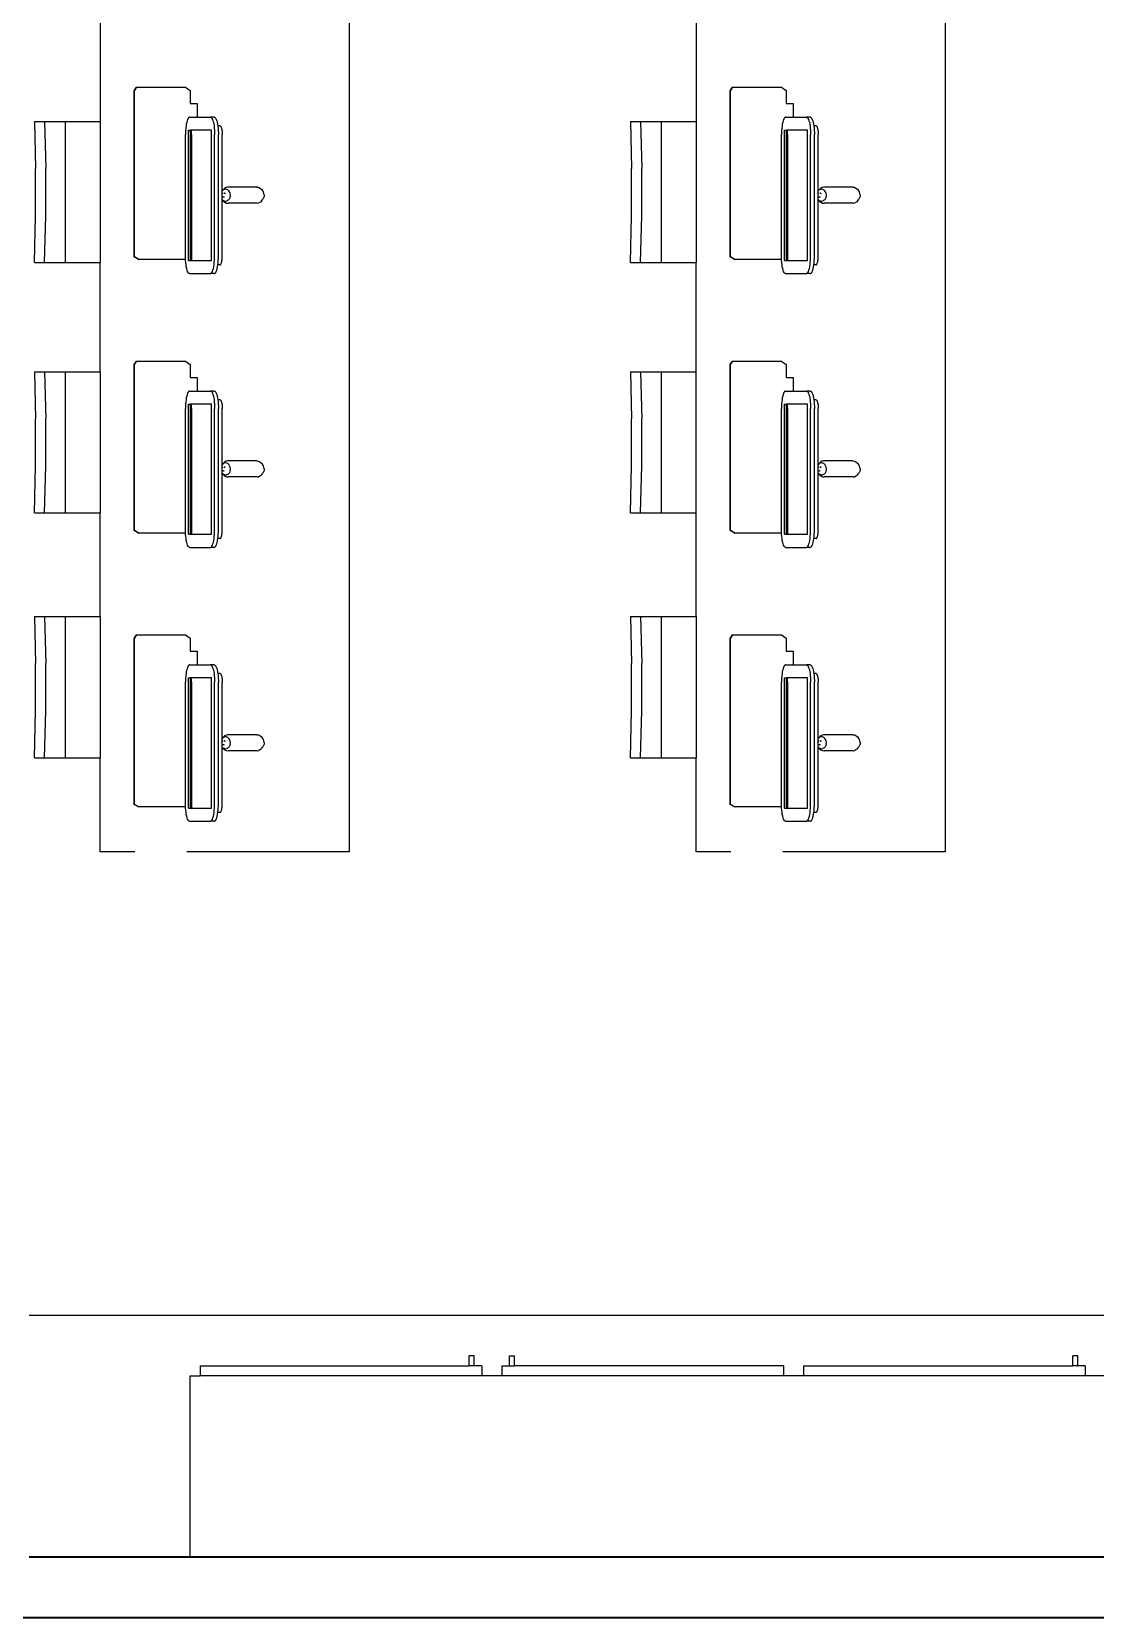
# Model space of a CAD drawing. Header units: inches. Extents: x 1 to 470, y -1 to 318.
# Drawn here: x 99.1 to 204.8, y -0.6 to 157.1 of the extents above; entities that cross this region are included whole.
import ezdxf

# ---------------------------------------------------------------- set-up
doc = ezdxf.new("R2010")
doc.units = ezdxf.units.IN
doc.header["$MEASUREMENT"] = 0
doc.layers.add('wall', color=6, linetype='Continuous', lineweight=35)

# ---------------------------------------------------------------- blocks, each defined once
blk = doc.blocks.new('computer classroom pl')
for p, q in [((212.64, 344.95), (212.64, 496.95)), ((268.12, 496.42), (272.79, 496.3)), ((268.12, 496.42), (268.12, 495.41)), ((268.12, 495.41), (272.79, 495.29)), ((268.12, 495.41), (268.12, 493.32)), ((272.79, 496.3), (277.48, 496.3)), ((272.79, 495.29), (277.48, 495.29)), ((282.15, 496.42), (277.48, 496.3)), ((282.15, 495.41), (277.48, 495.29)), ((282.15, 496.42), (282.15, 495.41)), ((282.15, 495.41), (282.15, 493.32)), ((292.46, 496.42), (297.13, 496.3)), ((292.46, 496.42), (292.46, 495.41)), ((292.46, 495.41), (297.13, 495.29)), ((292.46, 495.41), (292.46, 493.32)), ((297.13, 496.3), (301.82, 496.3)), ((297.13, 495.29), (301.82, 495.29)), ((306.49, 496.42), (301.82, 496.3)), ((306.49, 495.41), (301.82, 495.29)), ((306.49, 496.42), (306.49, 495.41)), ((306.49, 495.41), (306.49, 493.32)), ((317.35, 496.42), (322.01, 496.3)), ((317.35, 496.42), (317.35, 495.41)), ((317.35, 495.41), (322.01, 495.29)), ((317.35, 495.41), (317.35, 493.32)), ((322.01, 496.3), (326.71, 496.3)), ((322.01, 495.29), (326.71, 495.29)), ((331.37, 496.42), (326.71, 496.3)), ((331.37, 495.41), (326.71, 495.29)), ((331.37, 496.42), (331.37, 495.41)), ((331.37, 495.41), (331.37, 493.32)), ((268.12, 493.32), (268.12, 489.88)), ((268.12, 493.32), (282.15, 493.32)), ((282.15, 493.32), (282.15, 489.88)), ((292.46, 493.32), (292.46, 489.88)), ((292.46, 493.32), (306.49, 493.32)), ((306.49, 493.32), (306.49, 489.88)), ((317.35, 493.32), (317.35, 489.88)), ((317.35, 493.32), (331.37, 493.32)), ((331.37, 493.32), (331.37, 489.88)), ((258.75, 486.44), (258.75, 489.88)), ((258.75, 489.88), (268.12, 489.88)), ((282.15, 489.88), (268.12, 489.88)), ((282.15, 489.88), (292.46, 489.88)), ((306.49, 489.88), (292.46, 489.88)), ((306.49, 489.88), (317.35, 489.88)), ((331.37, 489.88), (317.35, 489.88)), ((345.12, 489.88), (331.37, 489.88)), ((263.22, 486.07), (263.48, 486.49)), ((263.22, 486.04), (263.48, 486.46)), ((263.22, 486.07), (263.22, 486.04)), ((263.22, 481.39), (263.22, 486.04)), ((263.48, 486.49), (279.98, 486.49)), ((263.48, 486.49), (263.48, 486.46)), ((263.48, 486.46), (279.98, 486.46)), ((279.98, 486.49), (280.33, 486.26)), ((279.98, 486.46), (280.33, 486.23)), ((280.33, 486.26), (280.33, 486.23)), ((280.33, 486.23), (280.33, 481.39)), ((290.45, 486.07), (290.71, 486.49)), ((290.45, 486.04), (290.71, 486.46)), ((290.45, 486.07), (290.45, 486.04)), ((290.45, 481.39), (290.45, 486.04)), ((290.71, 486.49), (307.21, 486.49)), ((290.71, 486.49), (290.71, 486.46)), ((290.71, 486.46), (307.21, 486.46)), ((307.21, 486.49), (307.55, 486.26)), ((307.21, 486.46), (307.55, 486.23)), ((307.55, 486.26), (307.55, 486.23)), ((307.55, 486.23), (307.55, 481.39)), ((317.67, 486.07), (317.93, 486.49)), ((317.67, 486.04), (317.93, 486.46)), ((317.67, 486.07), (317.67, 486.04)), ((317.67, 481.39), (317.67, 486.04)), ((317.93, 486.49), (334.43, 486.49)), ((317.93, 486.49), (317.93, 486.46)), ((317.93, 486.46), (334.43, 486.46)), ((334.43, 486.49), (334.78, 486.26)), ((334.43, 486.46), (334.78, 486.23)), ((334.78, 486.26), (334.78, 486.23)), ((334.78, 486.23), (334.78, 481.39)), ((188.64, 480.95), (206.64, 480.95)), ((206.64, 480.95), (206.64, 479.95)), ((258.75, 465.13), (258.75, 481.28)), ((261.81, 481.03), (261.85, 481.09)), ((261.81, 480.99), (261.81, 481.03)), ((261.81, 480.99), (261.81, 478.92)), ((261.85, 481.09), (261.92, 481.14)), ((261.92, 481.14), (262.02, 481.19)), ((262.02, 481.19), (262.15, 481.24)), ((262.15, 481.24), (262.3, 481.28)), ((262.3, 481.28), (262.48, 481.32)), ((262.48, 481.32), (262.67, 481.35)), ((262.67, 481.35), (262.89, 481.37)), ((262.89, 481.37), (263.11, 481.39)), ((263.1, 481.09), (276.05, 481.09)), ((263.1, 481.09), (263.1, 480.9)), ((263.1, 480.9), (276.05, 480.9)), ((263.1, 480.9), (263.1, 480.79)), ((263.11, 481.39), (263.22, 481.39)), ((263.22, 481.39), (263.34, 481.4)), ((263.34, 481.4), (263.52, 481.4)), ((263.52, 481.4), (275.63, 481.4)), ((275.81, 481.4), (275.63, 481.4)), ((276.04, 481.39), (275.81, 481.4)), ((276.27, 481.37), (276.04, 481.39)), ((276.05, 481.09), (276.05, 480.9)), ((276.05, 480.79), (276.05, 480.9)), ((276.48, 481.35), (276.27, 481.37)), ((276.67, 481.32), (276.48, 481.35)), ((276.85, 481.28), (276.67, 481.32)), ((277, 481.24), (276.85, 481.28)), ((277.13, 481.19), (277, 481.24)), ((277.23, 481.14), (277.13, 481.19)), ((277.3, 481.09), (277.23, 481.14)), ((277.34, 481.03), (277.3, 481.09)), ((277.34, 480.99), (277.34, 481.03)), ((277.34, 480.99), (277.34, 480.25)), ((280, 480.95), (278.7, 480.95)), ((278.7, 480.95), (278.7, 480.25)), ((280.33, 481.39), (280, 480.95)), ((289.03, 480.99), (289.04, 481.03)), ((289.03, 480.99), (289.03, 478.92)), ((289.04, 481.03), (289.07, 481.09)), ((289.07, 481.09), (289.14, 481.14)), ((289.14, 481.14), (289.24, 481.19)), ((289.24, 481.19), (289.37, 481.24)), ((289.37, 481.24), (289.53, 481.28)), ((289.53, 481.28), (289.7, 481.32)), ((289.7, 481.32), (289.9, 481.35)), ((289.9, 481.35), (290.11, 481.37)), ((290.11, 481.37), (290.33, 481.39)), ((290.33, 481.39), (290.45, 481.39)), ((290.33, 481.09), (303.27, 481.09)), ((290.33, 481.09), (290.33, 480.9)), ((290.33, 480.9), (303.27, 480.9)), ((290.33, 480.9), (290.33, 480.79)), ((290.45, 481.39), (290.57, 481.4)), ((290.57, 481.4), (290.75, 481.4)), ((290.75, 481.4), (302.85, 481.4)), ((303.04, 481.4), (302.85, 481.4)), ((303.27, 481.39), (303.04, 481.4)), ((303.49, 481.37), (303.27, 481.39)), ((303.27, 481.09), (303.27, 480.9)), ((303.27, 480.79), (303.27, 480.9)), ((303.7, 481.35), (303.49, 481.37)), ((303.9, 481.32), (303.7, 481.35)), ((304.08, 481.28), (303.9, 481.32)), ((304.23, 481.24), (304.08, 481.28)), ((304.36, 481.19), (304.23, 481.24)), ((304.46, 481.14), (304.36, 481.19)), ((304.53, 481.09), (304.46, 481.14)), ((304.56, 481.03), (304.53, 481.09)), ((304.57, 480.99), (304.56, 481.03)), ((304.57, 480.99), (304.57, 480.25)), ((307.22, 480.95), (305.92, 480.95)), ((305.92, 480.95), (305.92, 480.25)), ((307.55, 481.39), (307.22, 480.95)), ((316.26, 481.03), (316.3, 481.09)), ((316.26, 480.99), (316.26, 481.03)), ((316.26, 480.99), (316.26, 478.92)), ((316.3, 481.09), (316.37, 481.14)), ((316.37, 481.14), (316.47, 481.19)), ((316.47, 481.19), (316.6, 481.24)), ((316.6, 481.24), (316.75, 481.28)), ((316.75, 481.28), (316.93, 481.32)), ((316.93, 481.32), (317.12, 481.35)), ((317.12, 481.35), (317.34, 481.37)), ((317.34, 481.37), (317.56, 481.39)), ((317.55, 481.09), (330.5, 481.09)), ((317.55, 481.09), (317.55, 480.9)), ((317.55, 480.9), (330.5, 480.9)), ((317.55, 480.9), (317.55, 480.79)), ((317.56, 481.39), (317.67, 481.39)), ((317.67, 481.39), (317.79, 481.4)), ((317.79, 481.4), (317.97, 481.4)), ((317.97, 481.4), (330.08, 481.4)), ((330.26, 481.4), (330.08, 481.4)), ((330.49, 481.39), (330.26, 481.4)), ((330.72, 481.37), (330.49, 481.39)), ((330.5, 481.09), (330.5, 480.9)), ((330.5, 480.79), (330.5, 480.9)), ((330.93, 481.35), (330.72, 481.37)), ((331.12, 481.32), (330.93, 481.35)), ((331.3, 481.28), (331.12, 481.32)), ((331.45, 481.24), (331.3, 481.28)), ((331.58, 481.19), (331.45, 481.24)), ((331.68, 481.14), (331.58, 481.19)), ((331.75, 481.09), (331.68, 481.14)), ((331.79, 481.03), (331.75, 481.09)), ((331.79, 480.99), (331.79, 481.03)), ((331.79, 480.99), (331.79, 480.25)), ((334.45, 480.95), (333.15, 480.95)), ((333.15, 480.95), (333.15, 480.25)), ((334.78, 481.39), (334.45, 480.95)), ((207.64, 479.95), (206.64, 479.95)), ((206.64, 451.95), (206.64, 479.95)), ((207.64, 479.95), (207.64, 453.2)), ((263.2, 480.8), (263.1, 480.79)), ((263.1, 480.79), (263.1, 478.82)), ((263.31, 480.81), (263.2, 480.8)), ((263.42, 480.81), (263.31, 480.81)), ((263.53, 480.81), (263.42, 480.81)), ((275.62, 480.81), (263.53, 480.81)), ((275.62, 480.81), (275.73, 480.81)), ((275.73, 480.81), (275.84, 480.81)), ((275.84, 480.81), (275.95, 480.8)), ((275.95, 480.8), (276.05, 480.79)), ((276.05, 478.82), (276.05, 480.79)), ((278.7, 480.25), (277.34, 480.25)), ((277.34, 480.25), (277.34, 478.92)), ((290.42, 480.8), (290.33, 480.79)), ((290.33, 480.79), (290.33, 478.82)), ((290.53, 480.81), (290.42, 480.8)), ((290.64, 480.81), (290.53, 480.81)), ((290.76, 480.81), (290.64, 480.81)), ((302.84, 480.81), (290.76, 480.81)), ((302.84, 480.81), (302.96, 480.81)), ((302.96, 480.81), (303.07, 480.81)), ((303.07, 480.81), (303.18, 480.8)), ((303.18, 480.8), (303.27, 480.79)), ((303.27, 478.82), (303.27, 480.79)), ((305.92, 480.25), (304.57, 480.25)), ((304.57, 480.25), (304.57, 478.92)), ((317.65, 480.8), (317.55, 480.79)), ((317.55, 480.79), (317.55, 478.82)), ((317.76, 480.81), (317.65, 480.8)), ((317.87, 480.81), (317.76, 480.81)), ((317.98, 480.81), (317.87, 480.81)), ((330.07, 480.81), (317.98, 480.81)), ((330.07, 480.81), (330.18, 480.81)), ((330.18, 480.81), (330.29, 480.81)), ((330.29, 480.81), (330.4, 480.8)), ((330.4, 480.8), (330.5, 480.79)), ((330.5, 478.82), (330.5, 480.79)), ((333.15, 480.25), (331.79, 480.25)), ((331.79, 480.25), (331.79, 478.92)), ((261.81, 478.92), (261.81, 478.88)), ((261.81, 478.54), (261.81, 478.92)), ((261.81, 478.88), (261.85, 478.82)), ((261.81, 478.54), (261.81, 478.5)), ((261.81, 478.5), (261.85, 478.44)), ((261.85, 478.82), (261.92, 478.77)), ((261.85, 478.44), (261.92, 478.39)), ((261.92, 478.77), (262.02, 478.72)), ((261.92, 478.39), (262.02, 478.34)), ((262.02, 478.72), (262.15, 478.67)), ((262.02, 478.34), (262.15, 478.29)), ((262.15, 478.67), (262.3, 478.63)), ((262.15, 478.29), (262.3, 478.25)), ((262.3, 478.63), (262.48, 478.59)), ((262.3, 478.25), (262.48, 478.21)), ((262.48, 478.59), (262.67, 478.56)), ((262.48, 478.21), (262.67, 478.18)), ((262.67, 478.56), (262.89, 478.54)), ((262.67, 478.18), (262.89, 478.16)), ((262.67, 477.97), (262.67, 478.18)), ((262.67, 478.18), (262.67, 478.18)), ((262.67, 477.97), (262.67, 477.94)), ((262.67, 477.94), (262.69, 477.91)), ((262.69, 477.91), (262.73, 477.89)), ((262.73, 477.89), (262.77, 477.86)), ((262.77, 477.86), (262.84, 477.84)), ((262.84, 477.84), (262.91, 477.82)), ((262.89, 478.54), (263.11, 478.52)), ((262.89, 478.16), (263.11, 478.14)), ((262.91, 477.82), (263, 477.8)), ((263, 477.8), (263.09, 477.79)), ((263.09, 477.79), (263.2, 477.77)), ((263.1, 478.82), (276.05, 478.82)), ((263.11, 478.52), (263.34, 478.51)), ((263.11, 478.14), (263.34, 478.13)), ((263.2, 477.77), (263.31, 477.77)), ((263.31, 477.77), (263.42, 477.76)), ((263.34, 478.51), (263.52, 478.51)), ((263.34, 478.13), (263.52, 478.13)), ((263.42, 477.76), (263.53, 477.76)), ((263.52, 478.51), (275.63, 478.51)), ((263.52, 478.13), (275.63, 478.13)), ((263.53, 477.76), (266.54, 477.76)), ((266.54, 477.76), (269.18, 477.76)), ((269.01, 477.61), (269.16, 477.75)), ((269.07, 477.64), (269.16, 477.75)), ((269.18, 477.76), (269.16, 477.75)), ((269.18, 477.76), (269.4, 477.76)), ((269.4, 477.67), (269.4, 477.76)), ((269.4, 477.76), (269.8, 477.76)), ((269.8, 477.76), (269.8, 477.64)), ((269.8, 477.76), (270.02, 477.76)), ((270.11, 477.68), (270.02, 477.76)), ((270.02, 477.76), (270.14, 477.65)), ((270.02, 477.76), (272.71, 477.76)), ((272.71, 477.76), (275.62, 477.76)), ((275.73, 477.76), (275.62, 477.76)), ((275.81, 478.51), (275.63, 478.51)), ((275.81, 478.13), (275.63, 478.13)), ((275.84, 477.77), (275.73, 477.76)), ((276.04, 478.52), (275.81, 478.51)), ((276.04, 478.14), (275.81, 478.13)), ((275.95, 477.77), (275.84, 477.77)), ((276.06, 477.79), (275.95, 477.77)), ((276.27, 478.54), (276.04, 478.52)), ((276.27, 478.16), (276.04, 478.14)), ((276.15, 477.8), (276.06, 477.79)), ((276.24, 477.82), (276.15, 477.8)), ((276.31, 477.84), (276.24, 477.82)), ((276.48, 478.56), (276.27, 478.54)), ((276.48, 478.18), (276.27, 478.16)), ((276.38, 477.86), (276.31, 477.84)), ((276.42, 477.89), (276.38, 477.86)), ((276.46, 477.91), (276.42, 477.89)), ((276.48, 477.94), (276.46, 477.91)), ((276.67, 478.59), (276.48, 478.56)), ((276.67, 478.21), (276.48, 478.18)), ((276.48, 477.97), (276.48, 478.18)), ((276.48, 478.18), (276.48, 478.18)), ((276.48, 477.97), (276.48, 477.94)), ((276.85, 478.63), (276.67, 478.59)), ((276.85, 478.25), (276.67, 478.21)), ((277, 478.67), (276.85, 478.63)), ((277, 478.29), (276.85, 478.25)), ((277.13, 478.72), (277, 478.67)), ((277.13, 478.34), (277, 478.29)), ((277.23, 478.77), (277.13, 478.72)), ((277.23, 478.39), (277.13, 478.34)), ((277.3, 478.82), (277.23, 478.77)), ((277.3, 478.44), (277.23, 478.39)), ((277.34, 478.88), (277.3, 478.82)), ((277.34, 478.5), (277.3, 478.44)), ((277.34, 478.54), (277.34, 478.92)), ((277.34, 478.92), (277.34, 478.88)), ((277.34, 478.54), (277.34, 478.5)), ((289.03, 478.92), (289.04, 478.88)), ((289.03, 478.54), (289.03, 478.92)), ((289.03, 478.54), (289.04, 478.5)), ((289.04, 478.88), (289.07, 478.82)), ((289.04, 478.5), (289.07, 478.44)), ((289.07, 478.82), (289.14, 478.77)), ((289.07, 478.44), (289.14, 478.39)), ((289.14, 478.77), (289.24, 478.72)), ((289.14, 478.39), (289.24, 478.34)), ((289.24, 478.72), (289.37, 478.67)), ((289.24, 478.34), (289.37, 478.29)), ((289.37, 478.67), (289.53, 478.63)), ((289.37, 478.29), (289.53, 478.25)), ((289.53, 478.63), (289.7, 478.59)), ((289.53, 478.25), (289.7, 478.21)), ((289.7, 478.59), (289.9, 478.56)), ((289.7, 478.21), (289.9, 478.18)), ((289.9, 478.56), (290.11, 478.54)), ((289.9, 478.18), (290.11, 478.16)), ((289.9, 477.97), (289.9, 478.18)), ((289.9, 478.18), (289.9, 478.18)), ((289.9, 477.97), (289.9, 477.94)), ((289.9, 477.94), (289.92, 477.91)), ((289.92, 477.91), (289.95, 477.89)), ((289.95, 477.89), (290, 477.86)), ((290, 477.86), (290.06, 477.84)), ((290.06, 477.84), (290.14, 477.82)), ((290.11, 478.54), (290.33, 478.52)), ((290.11, 478.16), (290.33, 478.14)), ((290.14, 477.82), (290.22, 477.8)), ((290.22, 477.8), (290.32, 477.79)), ((290.32, 477.79), (290.42, 477.77)), ((290.33, 478.82), (303.27, 478.82)), ((290.33, 478.52), (290.57, 478.51)), ((290.33, 478.14), (290.57, 478.13)), ((290.42, 477.77), (290.53, 477.77)), ((290.53, 477.77), (290.64, 477.76)), ((290.57, 478.51), (290.75, 478.51)), ((290.57, 478.13), (290.75, 478.13)), ((290.64, 477.76), (290.76, 477.76)), ((290.75, 478.51), (302.85, 478.51)), ((290.75, 478.13), (302.85, 478.13)), ((290.76, 477.76), (293.76, 477.76)), ((293.76, 477.76), (296.41, 477.76)), ((296.24, 477.61), (296.39, 477.75)), ((296.3, 477.64), (296.39, 477.75)), ((296.41, 477.76), (296.39, 477.75)), ((296.41, 477.76), (296.63, 477.76)), ((296.63, 477.67), (296.63, 477.76)), ((296.63, 477.76), (297.02, 477.76)), ((297.02, 477.76), (297.02, 477.64)), ((297.02, 477.76), (297.24, 477.76)), ((297.33, 477.68), (297.24, 477.76)), ((297.24, 477.76), (297.37, 477.65)), ((297.24, 477.76), (299.93, 477.76)), ((299.93, 477.76), (302.84, 477.76)), ((302.96, 477.76), (302.84, 477.76)), ((303.04, 478.51), (302.85, 478.51)), ((303.04, 478.13), (302.85, 478.13)), ((303.07, 477.77), (302.96, 477.76)), ((303.27, 478.52), (303.04, 478.51)), ((303.27, 478.14), (303.04, 478.13)), ((303.18, 477.77), (303.07, 477.77)), ((303.28, 477.79), (303.18, 477.77)), ((303.49, 478.54), (303.27, 478.52)), ((303.49, 478.16), (303.27, 478.14)), ((303.38, 477.8), (303.28, 477.79)), ((303.46, 477.82), (303.38, 477.8)), ((303.54, 477.84), (303.46, 477.82)), ((303.7, 478.56), (303.49, 478.54)), ((303.7, 478.18), (303.49, 478.16)), ((303.6, 477.86), (303.54, 477.84)), ((303.65, 477.89), (303.6, 477.86)), ((303.68, 477.91), (303.65, 477.89)), ((303.7, 477.94), (303.68, 477.91)), ((303.9, 478.59), (303.7, 478.56)), ((303.9, 478.21), (303.7, 478.18)), ((303.7, 477.97), (303.7, 478.18)), ((303.7, 478.18), (303.7, 478.18)), ((303.7, 477.97), (303.7, 477.94)), ((304.08, 478.63), (303.9, 478.59)), ((304.08, 478.25), (303.9, 478.21)), ((304.23, 478.67), (304.08, 478.63)), ((304.23, 478.29), (304.08, 478.25)), ((304.36, 478.72), (304.23, 478.67)), ((304.36, 478.34), (304.23, 478.29)), ((304.46, 478.77), (304.36, 478.72)), ((304.46, 478.39), (304.36, 478.34)), ((304.53, 478.82), (304.46, 478.77)), ((304.53, 478.44), (304.46, 478.39)), ((304.56, 478.88), (304.53, 478.82)), ((304.56, 478.5), (304.53, 478.44)), ((304.57, 478.92), (304.56, 478.88)), ((304.57, 478.54), (304.56, 478.5)), ((304.57, 478.54), (304.57, 478.92)), ((316.26, 478.92), (316.26, 478.88)), ((316.26, 478.54), (316.26, 478.92)), ((316.26, 478.88), (316.3, 478.82)), ((316.26, 478.54), (316.26, 478.5)), ((316.26, 478.5), (316.3, 478.44)), ((316.3, 478.82), (316.37, 478.77)), ((316.3, 478.44), (316.37, 478.39)), ((316.37, 478.77), (316.47, 478.72)), ((316.37, 478.39), (316.47, 478.34)), ((316.47, 478.72), (316.6, 478.67)), ((316.47, 478.34), (316.6, 478.29)), ((316.6, 478.67), (316.75, 478.63)), ((316.6, 478.29), (316.75, 478.25)), ((316.75, 478.63), (316.93, 478.59)), ((316.75, 478.25), (316.93, 478.21)), ((316.93, 478.59), (317.12, 478.56)), ((316.93, 478.21), (317.12, 478.18)), ((317.12, 478.56), (317.34, 478.54)), ((317.12, 478.18), (317.34, 478.16)), ((317.12, 477.97), (317.12, 478.18)), ((317.12, 478.18), (317.12, 478.18)), ((317.12, 477.97), (317.12, 477.94)), ((317.12, 477.94), (317.14, 477.91)), ((317.14, 477.91), (317.18, 477.89)), ((317.18, 477.89), (317.22, 477.86)), ((317.22, 477.86), (317.29, 477.84)), ((317.29, 477.84), (317.36, 477.82)), ((317.34, 478.54), (317.56, 478.52)), ((317.34, 478.16), (317.56, 478.14)), ((317.36, 477.82), (317.45, 477.8)), ((317.45, 477.8), (317.54, 477.79)), ((317.54, 477.79), (317.65, 477.77)), ((317.55, 478.82), (330.5, 478.82)), ((317.56, 478.52), (317.79, 478.51)), ((317.56, 478.14), (317.79, 478.13)), ((317.65, 477.77), (317.76, 477.77)), ((317.76, 477.77), (317.87, 477.76)), ((317.79, 478.51), (317.97, 478.51)), ((317.79, 478.13), (317.97, 478.13)), ((317.87, 477.76), (317.98, 477.76)), ((317.97, 478.51), (330.08, 478.51)), ((317.97, 478.13), (330.08, 478.13)), ((317.98, 477.76), (320.99, 477.76)), ((320.99, 477.76), (323.63, 477.76)), ((323.46, 477.61), (323.61, 477.75)), ((323.52, 477.64), (323.61, 477.75)), ((323.63, 477.76), (323.61, 477.75)), ((323.63, 477.76), (323.85, 477.76)), ((323.85, 477.67), (323.85, 477.76)), ((323.85, 477.76), (324.25, 477.76)), ((324.25, 477.76), (324.25, 477.64)), ((324.25, 477.76), (324.47, 477.76)), ((324.56, 477.68), (324.47, 477.76)), ((324.47, 477.76), (324.59, 477.65)), ((324.47, 477.76), (330.07, 477.76)), ((330.18, 477.76), (330.07, 477.76)), ((330.26, 478.51), (330.08, 478.51)), ((330.26, 478.13), (330.08, 478.13)), ((330.29, 477.77), (330.18, 477.76)), ((330.49, 478.52), (330.26, 478.51)), ((330.49, 478.14), (330.26, 478.13)), ((330.4, 477.77), (330.29, 477.77)), ((330.51, 477.79), (330.4, 477.77)), ((330.72, 478.54), (330.49, 478.52)), ((330.72, 478.16), (330.49, 478.14)), ((330.6, 477.8), (330.51, 477.79)), ((330.69, 477.82), (330.6, 477.8)), ((330.76, 477.84), (330.69, 477.82)), ((330.93, 478.56), (330.72, 478.54)), ((330.93, 478.18), (330.72, 478.16)), ((330.83, 477.86), (330.76, 477.84)), ((330.87, 477.89), (330.83, 477.86)), ((330.91, 477.91), (330.87, 477.89)), ((330.93, 477.94), (330.91, 477.91)), ((331.12, 478.59), (330.93, 478.56)), ((331.12, 478.21), (330.93, 478.18)), ((330.93, 477.97), (330.93, 478.18)), ((330.93, 478.18), (330.93, 478.18)), ((330.93, 477.97), (330.93, 477.94)), ((331.3, 478.63), (331.12, 478.59)), ((331.3, 478.25), (331.12, 478.21)), ((331.45, 478.67), (331.3, 478.63)), ((331.45, 478.29), (331.3, 478.25)), ((331.58, 478.72), (331.45, 478.67)), ((331.58, 478.34), (331.45, 478.29)), ((331.68, 478.77), (331.58, 478.72)), ((331.68, 478.39), (331.58, 478.34)), ((331.75, 478.82), (331.68, 478.77)), ((331.75, 478.44), (331.68, 478.39)), ((331.79, 478.88), (331.75, 478.82)), ((331.79, 478.5), (331.75, 478.44)), ((331.79, 478.54), (331.79, 478.92)), ((331.79, 478.92), (331.79, 478.88)), ((331.79, 478.54), (331.79, 478.5)), ((268.82, 477.32), (268.8, 477.16)), ((268.8, 474.27), (268.8, 477.16)), ((268.89, 477.48), (268.82, 477.32)), ((269.01, 477.61), (268.89, 477.48)), ((269.02, 477.53), (269, 477.4)), ((269, 477.4), (269.03, 477.28)), ((269.02, 477.53), (269.07, 477.64)), ((269.1, 477.17), (269.03, 477.28)), ((269.2, 477.07), (269.1, 477.17)), ((269.32, 477), (269.2, 477.07)), ((269.47, 476.96), (269.32, 477)), ((269.43, 477.6), (269.41, 477.54)), ((269.43, 477.6), (269.41, 477.58)), ((269.41, 477.58), (269.41, 477.54)), ((269.42, 477.61), (269.43, 477.6)), ((269.47, 476.96), (269.62, 476.94)), ((269.62, 476.94), (269.78, 476.97)), ((269.8, 477.55), (269.77, 477.47)), ((269.77, 477.47), (269.79, 477.51)), ((269.78, 476.97), (269.92, 477.02)), ((269.79, 477.51), (269.8, 477.55)), ((269.92, 477.02), (270.04, 477.1)), ((270.04, 477.1), (270.13, 477.2)), ((270.17, 477.56), (270.11, 477.68)), ((270.13, 477.2), (270.18, 477.32)), ((270.28, 477.52), (270.14, 477.65)), ((270.2, 477.44), (270.17, 477.56)), ((270.18, 477.32), (270.2, 477.44)), ((270.37, 477.37), (270.28, 477.52)), ((270.4, 477.21), (270.37, 477.37)), ((270.4, 474.32), (270.4, 477.21)), ((296.05, 477.32), (296.03, 477.16)), ((296.03, 474.27), (296.03, 477.16)), ((296.12, 477.48), (296.05, 477.32)), ((296.24, 477.61), (296.12, 477.48)), ((296.24, 477.53), (296.23, 477.4)), ((296.23, 477.4), (296.25, 477.28)), ((296.24, 477.53), (296.3, 477.64)), ((296.32, 477.17), (296.25, 477.28)), ((296.42, 477.07), (296.32, 477.17)), ((296.55, 477), (296.42, 477.07)), ((296.69, 476.96), (296.55, 477)), ((296.65, 477.6), (296.63, 477.54)), ((296.64, 477.58), (296.63, 477.54)), ((296.65, 477.6), (296.64, 477.58)), ((296.65, 477.61), (296.65, 477.6)), ((296.69, 476.96), (296.85, 476.94)), ((296.85, 476.94), (297, 476.97)), ((297.02, 477.55), (297, 477.47)), ((297, 477.47), (297.02, 477.51)), ((297, 476.97), (297.15, 477.02)), ((297.02, 477.51), (297.02, 477.55)), ((297.15, 477.02), (297.27, 477.1)), ((297.27, 477.1), (297.36, 477.2)), ((297.4, 477.56), (297.33, 477.68)), ((297.36, 477.2), (297.41, 477.32)), ((297.5, 477.52), (297.37, 477.65)), ((297.42, 477.44), (297.4, 477.56)), ((297.41, 477.32), (297.42, 477.44)), ((297.59, 477.37), (297.5, 477.52)), ((297.63, 477.21), (297.59, 477.37)), ((297.63, 474.32), (297.63, 477.21)), ((323.27, 477.32), (323.25, 477.16)), ((323.25, 474.27), (323.25, 477.16)), ((323.34, 477.48), (323.27, 477.32)), ((323.46, 477.61), (323.34, 477.48)), ((323.47, 477.53), (323.45, 477.4)), ((323.45, 477.4), (323.48, 477.28)), ((323.47, 477.53), (323.52, 477.64)), ((323.55, 477.17), (323.48, 477.28)), ((323.65, 477.07), (323.55, 477.17)), ((323.77, 477), (323.65, 477.07)), ((323.92, 476.96), (323.77, 477)), ((323.88, 477.6), (323.86, 477.54)), ((323.88, 477.6), (323.86, 477.58)), ((323.86, 477.58), (323.86, 477.54)), ((323.87, 477.61), (323.88, 477.6)), ((323.92, 476.96), (324.07, 476.94)), ((324.07, 476.94), (324.23, 476.97)), ((324.25, 477.55), (324.22, 477.47)), ((324.22, 477.47), (324.24, 477.51)), ((324.23, 476.97), (324.37, 477.02)), ((324.24, 477.51), (324.25, 477.55)), ((324.37, 477.02), (324.49, 477.1)), ((324.49, 477.1), (324.58, 477.2)), ((324.62, 477.56), (324.56, 477.68)), ((324.58, 477.2), (324.63, 477.32)), ((324.73, 477.52), (324.59, 477.65)), ((324.65, 477.44), (324.62, 477.56)), ((324.63, 477.32), (324.65, 477.44)), ((324.82, 477.37), (324.73, 477.52)), ((324.85, 477.21), (324.82, 477.37)), ((324.85, 474.32), (324.85, 477.21)), ((268.8, 474.27), (268.84, 474.1)), ((268.92, 473.95), (268.84, 474.1)), ((269.06, 473.82), (268.92, 473.95)), ((269.06, 473.82), (269.2, 473.7)), ((269.32, 473.63), (269.2, 473.7)), ((269.47, 473.59), (269.32, 473.63)), ((269.62, 473.57), (269.47, 473.59)), ((269.62, 473.57), (269.78, 473.6)), ((269.78, 473.6), (269.92, 473.65)), ((269.92, 473.65), (270.04, 473.73)), ((270.19, 473.86), (270.04, 473.73)), ((270.31, 474), (270.19, 473.86)), ((270.38, 474.15), (270.31, 474)), ((270.4, 474.32), (270.38, 474.15)), ((296.03, 474.27), (296.06, 474.1)), ((296.15, 473.95), (296.06, 474.1)), ((296.28, 473.82), (296.15, 473.95)), ((296.28, 473.82), (296.42, 473.7)), ((296.55, 473.63), (296.42, 473.7)), ((296.69, 473.59), (296.55, 473.63)), ((296.85, 473.57), (296.69, 473.59)), ((296.85, 473.57), (297, 473.6)), ((297, 473.6), (297.15, 473.65)), ((297.15, 473.65), (297.27, 473.73)), ((297.41, 473.86), (297.27, 473.73)), ((297.53, 474), (297.41, 473.86)), ((297.61, 474.15), (297.53, 474)), ((297.63, 474.32), (297.61, 474.15)), ((323.25, 474.27), (323.29, 474.1)), ((323.37, 473.95), (323.29, 474.1)), ((323.51, 473.82), (323.37, 473.95)), ((323.51, 473.82), (323.65, 473.7)), ((323.77, 473.63), (323.65, 473.7)), ((323.92, 473.59), (323.77, 473.63)), ((324.07, 473.57), (323.92, 473.59)), ((324.07, 473.57), (324.23, 473.6)), ((324.23, 473.6), (324.37, 473.65)), ((324.37, 473.65), (324.49, 473.73)), ((324.64, 473.86), (324.49, 473.73)), ((324.76, 474), (324.64, 473.86)), ((324.83, 474.15), (324.76, 474)), ((324.85, 474.32), (324.83, 474.15)), ((420.03, 465.13), (258.75, 465.13)), ((207.64, 452.7), (207.64, 453.2)), ((207.64, 453.2), (208.64, 453.2)), ((207.64, 452.7), (208.64, 452.7)), ((207.64, 451.95), (207.64, 452.7)), ((208.64, 452.7), (208.64, 453.2)), ((207.64, 451.95), (206.64, 451.95)), ((206.64, 449.95), (206.64, 451.95)), ((207.64, 449.95), (206.64, 449.95)), ((206.64, 421.95), (206.64, 449.95)), ((207.64, 449.95), (207.64, 449.2)), ((207.64, 449.2), (207.64, 448.7)), ((207.64, 449.2), (208.64, 449.2)), ((207.64, 448.7), (208.64, 448.7)), ((207.64, 421.95), (207.64, 448.7)), ((208.64, 449.2), (208.64, 448.7)), ((268.12, 437.17), (272.79, 437.05)), ((268.12, 437.17), (268.12, 436.16)), ((272.79, 437.05), (277.48, 437.05)), ((282.15, 437.17), (277.48, 437.05)), ((282.15, 437.17), (282.15, 436.16)), ((292.46, 437.17), (297.13, 437.05)), ((292.46, 437.17), (292.46, 436.16)), ((297.13, 437.05), (301.82, 437.05)), ((306.49, 437.17), (301.82, 437.05)), ((306.49, 437.17), (306.49, 436.16)), ((317.35, 437.17), (322.01, 437.05)), ((317.35, 437.17), (317.35, 436.16)), ((322.01, 437.05), (326.71, 437.05)), ((331.37, 437.17), (326.71, 437.05)), ((331.37, 437.17), (331.37, 436.16)), ((268.12, 436.16), (272.79, 436.04)), ((268.12, 436.16), (268.12, 434.07)), ((272.79, 436.04), (277.48, 436.04)), ((282.15, 436.16), (277.48, 436.04)), ((282.15, 436.16), (282.15, 434.07)), ((292.46, 436.16), (297.13, 436.04)), ((292.46, 436.16), (292.46, 434.07)), ((297.13, 436.04), (301.82, 436.04)), ((306.49, 436.16), (301.82, 436.04)), ((306.49, 436.16), (306.49, 434.07)), ((317.35, 436.16), (322.01, 436.04)), ((317.35, 436.16), (317.35, 434.07)), ((322.01, 436.04), (326.71, 436.04)), ((331.37, 436.16), (326.71, 436.04)), ((331.37, 436.16), (331.37, 434.07)), ((268.12, 434.07), (268.12, 430.63)), ((268.12, 434.07), (282.15, 434.07)), ((282.15, 434.07), (282.15, 430.63)), ((292.46, 434.07), (292.46, 430.63)), ((292.46, 434.07), (306.49, 434.07)), ((306.49, 434.07), (306.49, 430.63)), ((317.35, 434.07), (317.35, 430.63)), ((317.35, 434.07), (331.37, 434.07)), ((331.37, 434.07), (331.37, 430.63)), ((258.75, 427.19), (258.75, 430.63)), ((258.75, 430.63), (268.12, 430.63)), ((282.15, 430.63), (268.12, 430.63)), ((282.15, 430.63), (292.46, 430.63)), ((292.46, 430.63), (306.49, 430.63)), ((306.49, 430.63), (317.35, 430.63)), ((331.37, 430.63), (317.35, 430.63)), ((345.12, 430.63), (331.37, 430.63)), ((263.22, 426.82), (263.48, 427.24)), ((263.22, 426.79), (263.48, 427.21)), ((263.22, 426.82), (263.22, 426.79)), ((263.22, 422.14), (263.22, 426.79)), ((263.48, 427.24), (279.98, 427.24)), ((263.48, 427.24), (263.48, 427.21)), ((263.48, 427.21), (279.98, 427.21)), ((279.98, 427.24), (280.33, 427.01)), ((279.98, 427.21), (280.33, 426.98)), ((280.33, 427.01), (280.33, 426.98)), ((280.33, 426.98), (280.33, 422.14)), ((290.45, 426.82), (290.71, 427.24)), ((290.45, 426.79), (290.71, 427.21)), ((290.45, 426.82), (290.45, 426.79)), ((290.45, 422.14), (290.45, 426.79)), ((290.71, 427.24), (307.21, 427.24)), ((290.71, 427.24), (290.71, 427.21)), ((290.71, 427.21), (307.21, 427.21)), ((307.21, 427.24), (307.55, 427.01)), ((307.21, 427.21), (307.55, 426.98)), ((307.55, 427.01), (307.55, 426.98)), ((307.55, 426.98), (307.55, 422.14)), ((317.67, 426.82), (317.93, 427.24)), ((317.67, 426.79), (317.93, 427.21)), ((317.67, 426.82), (317.67, 426.79)), ((317.67, 422.14), (317.67, 426.79)), ((317.93, 427.24), (334.43, 427.24)), ((317.93, 427.24), (317.93, 427.21)), ((317.93, 427.21), (334.43, 427.21)), ((334.43, 427.24), (334.78, 427.01)), ((334.43, 427.21), (334.78, 426.98)), ((334.78, 427.01), (334.78, 426.98)), ((334.78, 426.98), (334.78, 422.14)), ((207.64, 421.95), (206.64, 421.95)), ((206.64, 419.95), (206.64, 421.95)), ((258.75, 405.88), (258.75, 422.03)), ((261.81, 421.78), (261.85, 421.84)), ((261.81, 421.74), (261.81, 421.78)), ((261.81, 421.74), (261.81, 419.67)), ((261.85, 421.84), (261.92, 421.89)), ((261.92, 421.89), (262.02, 421.94)), ((262.02, 421.94), (262.15, 421.99)), ((262.15, 421.99), (262.3, 422.03)), ((262.3, 422.03), (262.48, 422.07)), ((262.48, 422.07), (262.67, 422.1)), ((262.67, 422.1), (262.89, 422.12)), ((262.89, 422.12), (263.11, 422.14)), ((263.1, 421.84), (276.05, 421.84)), ((263.1, 421.84), (263.1, 421.65)), ((263.1, 421.65), (276.05, 421.65)), ((263.1, 421.65), (263.1, 421.54)), ((263.2, 421.55), (263.1, 421.54)), ((263.1, 421.54), (263.1, 419.57)), ((263.11, 422.14), (263.22, 422.14)), ((263.31, 421.56), (263.2, 421.55)), ((263.22, 422.14), (263.34, 422.15)), ((263.42, 421.56), (263.31, 421.56)), ((263.34, 422.15), (263.52, 422.15)), ((263.53, 421.56), (263.42, 421.56)), ((263.52, 422.15), (275.63, 422.15)), ((275.62, 421.56), (263.53, 421.56)), ((275.62, 421.56), (275.73, 421.56)), ((275.81, 422.15), (275.63, 422.15)), ((275.73, 421.56), (275.84, 421.56)), ((276.04, 422.14), (275.81, 422.15)), ((275.84, 421.56), (275.95, 421.55)), ((275.95, 421.55), (276.05, 421.54)), ((276.27, 422.12), (276.04, 422.14)), ((276.05, 421.84), (276.05, 421.65)), ((276.05, 421.54), (276.05, 421.65)), ((276.05, 419.57), (276.05, 421.54)), ((276.48, 422.1), (276.27, 422.12)), ((276.67, 422.07), (276.48, 422.1)), ((276.85, 422.03), (276.67, 422.07)), ((277, 421.99), (276.85, 422.03)), ((277.13, 421.94), (277, 421.99)), ((277.23, 421.89), (277.13, 421.94)), ((277.3, 421.84), (277.23, 421.89)), ((277.34, 421.78), (277.3, 421.84)), ((277.34, 421.74), (277.34, 421.78)), ((277.34, 421.74), (277.34, 421)), ((278.7, 421), (277.34, 421)), ((277.34, 421), (277.34, 419.67)), ((280, 421.7), (278.7, 421.7)), ((278.7, 421.7), (278.7, 421)), ((280.33, 422.14), (280, 421.7)), ((289.03, 421.74), (289.04, 421.78)), ((289.03, 421.74), (289.03, 419.67)), ((289.04, 421.78), (289.07, 421.84)), ((289.07, 421.84), (289.14, 421.89)), ((289.14, 421.89), (289.24, 421.94)), ((289.24, 421.94), (289.37, 421.99)), ((289.37, 421.99), (289.53, 422.03)), ((289.53, 422.03), (289.7, 422.07)), ((289.7, 422.07), (289.9, 422.1)), ((289.9, 422.1), (290.11, 422.12)), ((290.11, 422.12), (290.33, 422.14)), ((290.33, 422.14), (290.45, 422.14)), ((290.33, 421.84), (303.27, 421.84)), ((290.33, 421.84), (290.33, 421.65)), ((290.33, 421.65), (303.27, 421.65)), ((290.33, 421.65), (290.33, 421.54)), ((290.42, 421.55), (290.33, 421.54)), ((290.33, 421.54), (290.33, 419.57)), ((290.53, 421.56), (290.42, 421.55)), ((290.45, 422.14), (290.57, 422.15)), ((290.64, 421.56), (290.53, 421.56)), ((290.57, 422.15), (290.75, 422.15)), ((290.76, 421.56), (290.64, 421.56)), ((290.75, 422.15), (302.85, 422.15)), ((302.84, 421.56), (290.76, 421.56)), ((302.84, 421.56), (302.96, 421.56)), ((303.04, 422.15), (302.85, 422.15)), ((302.96, 421.56), (303.07, 421.56)), ((303.27, 422.14), (303.04, 422.15)), ((303.07, 421.56), (303.18, 421.55)), ((303.18, 421.55), (303.27, 421.54)), ((303.49, 422.12), (303.27, 422.14)), ((303.27, 421.84), (303.27, 421.65)), ((303.27, 421.54), (303.27, 421.65)), ((303.27, 419.57), (303.27, 421.54)), ((303.7, 422.1), (303.49, 422.12)), ((303.9, 422.07), (303.7, 422.1)), ((304.08, 422.03), (303.9, 422.07)), ((304.23, 421.99), (304.08, 422.03)), ((304.36, 421.94), (304.23, 421.99)), ((304.46, 421.89), (304.36, 421.94)), ((304.53, 421.84), (304.46, 421.89)), ((304.56, 421.78), (304.53, 421.84)), ((304.57, 421.74), (304.56, 421.78)), ((304.57, 421.74), (304.57, 421)), ((305.92, 421), (304.57, 421)), ((304.57, 421), (304.57, 419.67)), ((307.22, 421.7), (305.92, 421.7)), ((305.92, 421.7), (305.92, 421)), ((307.55, 422.14), (307.22, 421.7)), ((316.26, 421.78), (316.3, 421.84)), ((316.26, 421.74), (316.26, 421.78)), ((316.26, 421.74), (316.26, 419.67)), ((316.3, 421.84), (316.37, 421.89)), ((316.37, 421.89), (316.47, 421.94)), ((316.47, 421.94), (316.6, 421.99)), ((316.6, 421.99), (316.75, 422.03)), ((316.75, 422.03), (316.93, 422.07)), ((316.93, 422.07), (317.12, 422.1)), ((317.12, 422.1), (317.34, 422.12)), ((317.34, 422.12), (317.56, 422.14)), ((317.55, 421.84), (330.5, 421.84)), ((317.55, 421.84), (317.55, 421.65)), ((317.55, 421.65), (330.5, 421.65)), ((317.55, 421.65), (317.55, 421.54)), ((317.65, 421.55), (317.55, 421.54)), ((317.55, 421.54), (317.55, 419.57)), ((317.56, 422.14), (317.67, 422.14)), ((317.76, 421.56), (317.65, 421.55)), ((317.67, 422.14), (317.79, 422.15)), ((317.87, 421.56), (317.76, 421.56)), ((317.79, 422.15), (317.97, 422.15)), ((317.98, 421.56), (317.87, 421.56)), ((317.97, 422.15), (330.08, 422.15)), ((330.07, 421.56), (317.98, 421.56)), ((330.07, 421.56), (330.18, 421.56)), ((330.26, 422.15), (330.08, 422.15)), ((330.18, 421.56), (330.29, 421.56)), ((330.49, 422.14), (330.26, 422.15)), ((330.29, 421.56), (330.4, 421.55)), ((330.4, 421.55), (330.5, 421.54)), ((330.72, 422.12), (330.49, 422.14)), ((330.5, 421.84), (330.5, 421.65)), ((330.5, 421.54), (330.5, 421.65)), ((330.5, 419.57), (330.5, 421.54)), ((330.93, 422.1), (330.72, 422.12)), ((331.12, 422.07), (330.93, 422.1)), ((331.3, 422.03), (331.12, 422.07)), ((331.45, 421.99), (331.3, 422.03)), ((331.58, 421.94), (331.45, 421.99)), ((331.68, 421.89), (331.58, 421.94)), ((331.75, 421.84), (331.68, 421.89)), ((331.79, 421.78), (331.75, 421.84)), ((331.79, 421.74), (331.79, 421.78)), ((331.79, 421.74), (331.79, 421)), ((333.15, 421), (331.79, 421)), ((331.79, 421), (331.79, 419.67)), ((334.45, 421.7), (333.15, 421.7)), ((333.15, 421.7), (333.15, 421)), ((334.78, 422.14), (334.45, 421.7)), ((207.64, 419.95), (206.64, 419.95)), ((206.64, 391.95), (206.64, 419.95)), ((207.64, 419.95), (207.64, 393.2)), ((261.81, 419.67), (261.81, 419.63)), ((261.81, 419.29), (261.81, 419.67)), ((261.81, 419.63), (261.85, 419.57)), ((261.85, 419.57), (261.92, 419.52)), ((261.92, 419.52), (262.02, 419.47)), ((262.02, 419.47), (262.15, 419.42)), ((262.15, 419.42), (262.3, 419.38)), ((262.3, 419.38), (262.48, 419.34)), ((263.1, 419.57), (276.05, 419.57)), ((276.85, 419.38), (276.67, 419.34)), ((277, 419.42), (276.85, 419.38)), ((277.13, 419.47), (277, 419.42)), ((277.23, 419.52), (277.13, 419.47)), ((277.3, 419.57), (277.23, 419.52)), ((277.34, 419.63), (277.3, 419.57)), ((277.34, 419.29), (277.34, 419.67)), ((277.34, 419.67), (277.34, 419.63)), ((289.03, 419.67), (289.04, 419.63)), ((289.03, 419.29), (289.03, 419.67)), ((289.04, 419.63), (289.07, 419.57)), ((289.07, 419.57), (289.14, 419.52)), ((289.14, 419.52), (289.24, 419.47)), ((289.24, 419.47), (289.37, 419.42)), ((289.37, 419.42), (289.53, 419.38)), ((289.53, 419.38), (289.7, 419.34)), ((290.33, 419.57), (303.27, 419.57)), ((304.08, 419.38), (303.9, 419.34)), ((304.23, 419.42), (304.08, 419.38)), ((304.36, 419.47), (304.23, 419.42)), ((304.46, 419.52), (304.36, 419.47)), ((304.53, 419.57), (304.46, 419.52)), ((304.56, 419.63), (304.53, 419.57)), ((304.57, 419.67), (304.56, 419.63)), ((304.57, 419.29), (304.57, 419.67)), ((316.26, 419.67), (316.26, 419.63)), ((316.26, 419.29), (316.26, 419.67)), ((316.26, 419.63), (316.3, 419.57)), ((316.3, 419.57), (316.37, 419.52)), ((316.37, 419.52), (316.47, 419.47)), ((316.47, 419.47), (316.6, 419.42)), ((316.6, 419.42), (316.75, 419.38)), ((316.75, 419.38), (316.93, 419.34)), ((317.55, 419.57), (330.5, 419.57)), ((331.3, 419.38), (331.12, 419.34)), ((331.45, 419.42), (331.3, 419.38)), ((331.58, 419.47), (331.45, 419.42)), ((331.68, 419.52), (331.58, 419.47)), ((331.75, 419.57), (331.68, 419.52)), ((331.79, 419.63), (331.75, 419.57)), ((331.79, 419.29), (331.79, 419.67)), ((331.79, 419.67), (331.79, 419.63)), ((261.81, 419.29), (261.81, 419.25)), ((261.81, 419.25), (261.85, 419.19)), ((261.85, 419.19), (261.92, 419.14)), ((261.92, 419.14), (262.02, 419.09)), ((262.02, 419.09), (262.15, 419.04)), ((262.15, 419.04), (262.3, 419)), ((262.3, 419), (262.48, 418.96)), ((262.48, 419.34), (262.67, 419.31)), ((262.48, 418.96), (262.67, 418.93)), ((262.67, 419.31), (262.89, 419.29)), ((262.67, 418.93), (262.89, 418.91)), ((262.67, 418.72), (262.67, 418.93)), ((262.67, 418.93), (262.67, 418.93)), ((262.67, 418.72), (262.67, 418.69)), ((262.67, 418.69), (262.69, 418.66)), ((262.69, 418.66), (262.73, 418.64)), ((262.73, 418.64), (262.77, 418.61)), ((262.77, 418.61), (262.84, 418.59)), ((262.84, 418.59), (262.91, 418.57)), ((262.89, 419.29), (263.11, 419.27)), ((262.89, 418.91), (263.11, 418.89)), ((262.91, 418.57), (263, 418.55)), ((263, 418.55), (263.09, 418.54)), ((263.09, 418.54), (263.2, 418.52)), ((263.11, 419.27), (263.34, 419.26)), ((263.11, 418.89), (263.34, 418.88)), ((263.2, 418.52), (263.31, 418.52)), ((263.31, 418.52), (263.42, 418.51)), ((263.34, 419.26), (263.52, 419.26)), ((263.34, 418.88), (263.52, 418.88)), ((263.42, 418.51), (263.53, 418.51)), ((263.52, 419.26), (275.63, 419.26)), ((263.52, 418.88), (275.63, 418.88)), ((263.53, 418.51), (266.54, 418.51)), ((266.54, 418.51), (269.18, 418.51)), ((268.82, 418.07), (268.8, 417.91)), ((268.8, 415.02), (268.8, 417.91)), ((268.89, 418.23), (268.82, 418.07)), ((269.01, 418.36), (268.89, 418.23)), ((269.02, 418.28), (269, 418.15)), ((269, 418.15), (269.03, 418.03)), ((269.01, 418.36), (269.16, 418.5)), ((269.02, 418.28), (269.07, 418.39)), ((269.1, 417.92), (269.03, 418.03)), ((269.07, 418.39), (269.16, 418.5)), ((269.2, 417.82), (269.1, 417.92)), ((269.18, 418.51), (269.16, 418.5)), ((269.18, 418.51), (269.4, 418.51)), ((269.32, 417.75), (269.2, 417.82)), ((269.4, 418.42), (269.4, 418.51)), ((269.4, 418.51), (269.8, 418.51)), ((269.43, 418.35), (269.41, 418.29)), ((269.43, 418.35), (269.41, 418.33)), ((269.41, 418.33), (269.41, 418.29)), ((269.42, 418.36), (269.43, 418.35)), ((269.8, 418.3), (269.77, 418.22)), ((269.77, 418.22), (269.79, 418.26)), ((269.79, 418.26), (269.8, 418.3)), ((269.8, 418.51), (269.8, 418.39)), ((269.8, 418.51), (270.02, 418.51)), ((269.92, 417.77), (270.04, 417.85)), ((270.11, 418.43), (270.02, 418.51)), ((270.02, 418.51), (270.14, 418.4)), ((270.02, 418.51), (275.62, 418.51)), ((270.04, 417.85), (270.13, 417.95)), ((270.17, 418.31), (270.11, 418.43)), ((270.13, 417.95), (270.18, 418.07)), ((270.28, 418.27), (270.14, 418.4)), ((270.2, 418.19), (270.17, 418.31)), ((270.18, 418.07), (270.2, 418.19)), ((270.37, 418.12), (270.28, 418.27)), ((270.4, 417.96), (270.37, 418.12)), ((270.4, 415.07), (270.4, 417.96)), ((275.73, 418.51), (275.62, 418.51)), ((275.81, 419.26), (275.63, 419.26)), ((275.81, 418.88), (275.63, 418.88)), ((275.84, 418.52), (275.73, 418.51)), ((276.04, 419.27), (275.81, 419.26)), ((276.04, 418.89), (275.81, 418.88)), ((275.95, 418.52), (275.84, 418.52)), ((276.06, 418.54), (275.95, 418.52)), ((276.27, 419.29), (276.04, 419.27)), ((276.27, 418.91), (276.04, 418.89)), ((276.15, 418.55), (276.06, 418.54)), ((276.24, 418.57), (276.15, 418.55)), ((276.31, 418.59), (276.24, 418.57)), ((276.48, 419.31), (276.27, 419.29)), ((276.48, 418.93), (276.27, 418.91)), ((276.38, 418.61), (276.31, 418.59)), ((276.42, 418.64), (276.38, 418.61)), ((276.46, 418.66), (276.42, 418.64)), ((276.48, 418.69), (276.46, 418.66)), ((276.67, 419.34), (276.48, 419.31)), ((276.67, 418.96), (276.48, 418.93)), ((276.48, 418.72), (276.48, 418.93)), ((276.48, 418.93), (276.48, 418.93)), ((276.48, 418.72), (276.48, 418.69)), ((276.85, 419), (276.67, 418.96)), ((277, 419.04), (276.85, 419)), ((277.13, 419.09), (277, 419.04)), ((277.23, 419.14), (277.13, 419.09)), ((277.3, 419.19), (277.23, 419.14)), ((277.34, 419.25), (277.3, 419.19)), ((277.34, 419.29), (277.34, 419.25)), ((289.03, 419.29), (289.04, 419.25)), ((289.04, 419.25), (289.07, 419.19)), ((289.07, 419.19), (289.14, 419.14)), ((289.14, 419.14), (289.24, 419.09)), ((289.24, 419.09), (289.37, 419.04)), ((289.37, 419.04), (289.53, 419)), ((289.53, 419), (289.7, 418.96)), ((289.7, 419.34), (289.9, 419.31)), ((289.7, 418.96), (289.9, 418.93)), ((289.9, 419.31), (290.11, 419.29)), ((289.9, 418.93), (290.11, 418.91)), ((289.9, 418.72), (289.9, 418.93)), ((289.9, 418.93), (289.9, 418.93)), ((289.9, 418.72), (289.9, 418.69)), ((289.9, 418.69), (289.92, 418.66)), ((289.92, 418.66), (289.95, 418.64)), ((289.95, 418.64), (290, 418.61)), ((290, 418.61), (290.06, 418.59)), ((290.06, 418.59), (290.14, 418.57)), ((290.11, 419.29), (290.33, 419.27)), ((290.11, 418.91), (290.33, 418.89)), ((290.14, 418.57), (290.22, 418.55)), ((290.22, 418.55), (290.32, 418.54)), ((290.32, 418.54), (290.42, 418.52)), ((290.33, 419.27), (290.57, 419.26)), ((290.33, 418.89), (290.57, 418.88)), ((290.42, 418.52), (290.53, 418.52)), ((290.53, 418.52), (290.64, 418.51)), ((290.57, 419.26), (290.75, 419.26)), ((290.57, 418.88), (290.75, 418.88)), ((290.64, 418.51), (290.76, 418.51)), ((290.75, 419.26), (302.85, 419.26)), ((290.75, 418.88), (302.85, 418.88)), ((290.76, 418.51), (293.76, 418.51)), ((293.76, 418.51), (296.41, 418.51)), ((296.05, 418.07), (296.03, 417.91)), ((296.03, 415.02), (296.03, 417.91)), ((296.12, 418.23), (296.05, 418.07)), ((296.24, 418.36), (296.12, 418.23)), ((296.24, 418.28), (296.23, 418.15)), ((296.23, 418.15), (296.25, 418.03)), ((296.24, 418.36), (296.39, 418.5)), ((296.24, 418.28), (296.3, 418.39)), ((296.32, 417.92), (296.25, 418.03)), ((296.3, 418.39), (296.39, 418.5)), ((296.42, 417.82), (296.32, 417.92)), ((296.41, 418.51), (296.39, 418.5)), ((296.41, 418.51), (296.63, 418.51)), ((296.55, 417.75), (296.42, 417.82)), ((296.63, 418.42), (296.63, 418.51)), ((296.63, 418.51), (297.02, 418.51)), ((296.65, 418.35), (296.63, 418.29)), ((296.64, 418.33), (296.63, 418.29)), ((296.65, 418.35), (296.64, 418.33)), ((296.65, 418.36), (296.65, 418.35)), ((297.02, 418.3), (297, 418.22)), ((297, 418.22), (297.02, 418.26)), ((297.02, 418.51), (297.02, 418.39)), ((297.02, 418.51), (297.24, 418.51)), ((297.02, 418.26), (297.02, 418.3)), ((297.15, 417.77), (297.27, 417.85)), ((297.33, 418.43), (297.24, 418.51)), ((297.24, 418.51), (297.37, 418.4)), ((297.24, 418.51), (299.93, 418.51)), ((297.27, 417.85), (297.36, 417.95)), ((297.4, 418.31), (297.33, 418.43)), ((297.36, 417.95), (297.41, 418.07)), ((297.5, 418.27), (297.37, 418.4)), ((297.42, 418.19), (297.4, 418.31)), ((297.41, 418.07), (297.42, 418.19)), ((297.59, 418.12), (297.5, 418.27)), ((297.63, 417.96), (297.59, 418.12)), ((297.63, 415.07), (297.63, 417.96)), ((299.93, 418.51), (302.84, 418.51)), ((302.96, 418.51), (302.84, 418.51)), ((303.04, 419.26), (302.85, 419.26)), ((303.04, 418.88), (302.85, 418.88)), ((303.07, 418.52), (302.96, 418.51)), ((303.27, 419.27), (303.04, 419.26)), ((303.27, 418.89), (303.04, 418.88)), ((303.18, 418.52), (303.07, 418.52)), ((303.28, 418.54), (303.18, 418.52)), ((303.49, 419.29), (303.27, 419.27)), ((303.49, 418.91), (303.27, 418.89)), ((303.38, 418.55), (303.28, 418.54)), ((303.46, 418.57), (303.38, 418.55)), ((303.54, 418.59), (303.46, 418.57)), ((303.7, 419.31), (303.49, 419.29)), ((303.7, 418.93), (303.49, 418.91)), ((303.6, 418.61), (303.54, 418.59)), ((303.65, 418.64), (303.6, 418.61)), ((303.68, 418.66), (303.65, 418.64)), ((303.7, 418.69), (303.68, 418.66)), ((303.9, 419.34), (303.7, 419.31)), ((303.9, 418.96), (303.7, 418.93)), ((303.7, 418.72), (303.7, 418.93)), ((303.7, 418.93), (303.7, 418.93)), ((303.7, 418.72), (303.7, 418.69)), ((304.08, 419), (303.9, 418.96)), ((304.23, 419.04), (304.08, 419)), ((304.36, 419.09), (304.23, 419.04)), ((304.46, 419.14), (304.36, 419.09)), ((304.53, 419.19), (304.46, 419.14)), ((304.56, 419.25), (304.53, 419.19)), ((304.57, 419.29), (304.56, 419.25)), ((316.26, 419.29), (316.26, 419.25)), ((316.26, 419.25), (316.3, 419.19)), ((316.3, 419.19), (316.37, 419.14)), ((316.37, 419.14), (316.47, 419.09)), ((316.47, 419.09), (316.6, 419.04)), ((316.6, 419.04), (316.75, 419)), ((316.75, 419), (316.93, 418.96)), ((316.93, 419.34), (317.12, 419.31)), ((316.93, 418.96), (317.12, 418.93)), ((317.12, 419.31), (317.34, 419.29)), ((317.12, 418.93), (317.34, 418.91)), ((317.12, 418.72), (317.12, 418.93)), ((317.12, 418.93), (317.12, 418.93)), ((317.12, 418.72), (317.12, 418.69)), ((317.12, 418.69), (317.14, 418.66)), ((317.14, 418.66), (317.18, 418.64)), ((317.18, 418.64), (317.22, 418.61)), ((317.22, 418.61), (317.29, 418.59)), ((317.29, 418.59), (317.36, 418.57)), ((317.34, 419.29), (317.56, 419.27)), ((317.34, 418.91), (317.56, 418.89)), ((317.36, 418.57), (317.45, 418.55)), ((317.45, 418.55), (317.54, 418.54)), ((317.54, 418.54), (317.65, 418.52)), ((317.56, 419.27), (317.79, 419.26)), ((317.56, 418.89), (317.79, 418.88)), ((317.65, 418.52), (317.76, 418.52)), ((317.76, 418.52), (317.87, 418.51)), ((317.79, 419.26), (317.97, 419.26)), ((317.79, 418.88), (317.97, 418.88)), ((317.87, 418.51), (317.98, 418.51)), ((317.97, 419.26), (330.08, 419.26)), ((317.97, 418.88), (330.08, 418.88)), ((317.98, 418.51), (320.99, 418.51)), ((320.99, 418.51), (323.63, 418.51)), ((323.27, 418.07), (323.25, 417.91)), ((323.25, 415.02), (323.25, 417.91)), ((323.34, 418.23), (323.27, 418.07)), ((323.46, 418.36), (323.34, 418.23)), ((323.47, 418.28), (323.45, 418.15)), ((323.45, 418.15), (323.48, 418.03)), ((323.46, 418.36), (323.61, 418.5)), ((323.47, 418.28), (323.52, 418.39)), ((323.55, 417.92), (323.48, 418.03)), ((323.52, 418.39), (323.61, 418.5)), ((323.65, 417.82), (323.55, 417.92)), ((323.63, 418.51), (323.61, 418.5)), ((323.63, 418.51), (323.85, 418.51)), ((323.77, 417.75), (323.65, 417.82)), ((323.85, 418.42), (323.85, 418.51)), ((323.85, 418.51), (324.25, 418.51)), ((323.88, 418.35), (323.86, 418.29)), ((323.88, 418.35), (323.86, 418.33)), ((323.86, 418.33), (323.86, 418.29)), ((323.87, 418.36), (323.88, 418.35)), ((324.25, 418.3), (324.22, 418.22)), ((324.22, 418.22), (324.24, 418.26)), ((324.24, 418.26), (324.25, 418.3)), ((324.25, 418.51), (324.25, 418.39)), ((324.25, 418.51), (324.47, 418.51)), ((324.37, 417.77), (324.49, 417.85)), ((324.56, 418.43), (324.47, 418.51)), ((324.47, 418.51), (324.59, 418.4)), ((324.47, 418.51), (330.07, 418.51)), ((324.49, 417.85), (324.58, 417.95)), ((324.62, 418.31), (324.56, 418.43)), ((324.58, 417.95), (324.63, 418.07)), ((324.73, 418.27), (324.59, 418.4)), ((324.65, 418.19), (324.62, 418.31)), ((324.63, 418.07), (324.65, 418.19)), ((324.82, 418.12), (324.73, 418.27)), ((324.85, 417.96), (324.82, 418.12)), ((324.85, 415.07), (324.85, 417.96)), ((330.18, 418.51), (330.07, 418.51)), ((330.26, 419.26), (330.08, 419.26)), ((330.26, 418.88), (330.08, 418.88)), ((330.29, 418.52), (330.18, 418.51)), ((330.49, 419.27), (330.26, 419.26)), ((330.49, 418.89), (330.26, 418.88)), ((330.4, 418.52), (330.29, 418.52)), ((330.51, 418.54), (330.4, 418.52)), ((330.72, 419.29), (330.49, 419.27)), ((330.72, 418.91), (330.49, 418.89)), ((330.6, 418.55), (330.51, 418.54)), ((330.69, 418.57), (330.6, 418.55)), ((330.76, 418.59), (330.69, 418.57)), ((330.93, 419.31), (330.72, 419.29)), ((330.93, 418.93), (330.72, 418.91)), ((330.83, 418.61), (330.76, 418.59)), ((330.87, 418.64), (330.83, 418.61)), ((330.91, 418.66), (330.87, 418.64)), ((330.93, 418.69), (330.91, 418.66)), ((331.12, 419.34), (330.93, 419.31)), ((331.12, 418.96), (330.93, 418.93)), ((330.93, 418.72), (330.93, 418.93)), ((330.93, 418.93), (330.93, 418.93)), ((330.93, 418.72), (330.93, 418.69)), ((331.3, 419), (331.12, 418.96)), ((331.45, 419.04), (331.3, 419)), ((331.58, 419.09), (331.45, 419.04)), ((331.68, 419.14), (331.58, 419.09)), ((331.75, 419.19), (331.68, 419.14)), ((331.79, 419.25), (331.75, 419.19)), ((331.79, 419.29), (331.79, 419.25)), ((269.47, 417.71), (269.32, 417.75)), ((269.47, 417.71), (269.62, 417.69)), ((269.62, 417.69), (269.78, 417.72)), ((269.78, 417.72), (269.92, 417.77)), ((296.69, 417.71), (296.55, 417.75)), ((296.69, 417.71), (296.85, 417.69)), ((296.85, 417.69), (297, 417.72)), ((297, 417.72), (297.15, 417.77)), ((323.92, 417.71), (323.77, 417.75)), ((323.92, 417.71), (324.07, 417.69)), ((324.07, 417.69), (324.23, 417.72)), ((324.23, 417.72), (324.37, 417.77)), ((268.8, 415.02), (268.84, 414.85)), ((268.92, 414.7), (268.84, 414.85)), ((269.06, 414.57), (268.92, 414.7)), ((270.31, 414.75), (270.19, 414.61)), ((270.38, 414.9), (270.31, 414.75)), ((270.4, 415.07), (270.38, 414.9)), ((296.03, 415.02), (296.06, 414.85)), ((296.15, 414.7), (296.06, 414.85)), ((296.28, 414.57), (296.15, 414.7)), ((297.53, 414.75), (297.41, 414.61)), ((297.61, 414.9), (297.53, 414.75)), ((297.63, 415.07), (297.61, 414.9)), ((323.25, 415.02), (323.29, 414.85)), ((323.37, 414.7), (323.29, 414.85)), ((323.51, 414.57), (323.37, 414.7)), ((324.76, 414.75), (324.64, 414.61)), ((324.83, 414.9), (324.76, 414.75)), ((324.85, 415.07), (324.83, 414.9)), ((269.06, 414.57), (269.2, 414.45)), ((269.32, 414.38), (269.2, 414.45)), ((269.47, 414.34), (269.32, 414.38)), ((269.62, 414.32), (269.47, 414.34)), ((269.62, 414.32), (269.78, 414.35)), ((269.78, 414.35), (269.92, 414.4)), ((269.92, 414.4), (270.04, 414.48)), ((270.19, 414.61), (270.04, 414.48)), ((296.28, 414.57), (296.42, 414.45)), ((296.55, 414.38), (296.42, 414.45)), ((296.69, 414.34), (296.55, 414.38)), ((296.85, 414.32), (296.69, 414.34)), ((296.85, 414.32), (297, 414.35)), ((297, 414.35), (297.15, 414.4)), ((297.15, 414.4), (297.27, 414.48)), ((297.41, 414.61), (297.27, 414.48)), ((323.51, 414.57), (323.65, 414.45)), ((323.77, 414.38), (323.65, 414.45)), ((323.92, 414.34), (323.77, 414.38)), ((324.07, 414.32), (323.92, 414.34)), ((324.07, 414.32), (324.23, 414.35)), ((324.23, 414.35), (324.37, 414.4)), ((324.37, 414.4), (324.49, 414.48)), ((324.64, 414.61), (324.49, 414.48)), ((420.03, 405.88), (258.75, 405.88)), ((207.64, 392.7), (207.64, 393.2)), ((207.64, 393.2), (208.64, 393.2)), ((207.64, 392.7), (208.64, 392.7)), ((207.64, 391.95), (207.64, 392.7)), ((208.64, 392.7), (208.64, 393.2)), ((207.64, 391.95), (206.64, 391.95)), ((206.64, 389.95), (206.64, 391.95))]:
    blk.add_line(p, q)
at = {"layer": 'wall'}
for p, q in [((182.64, 588.95), (182.64, 132.15)), ((188.64, 480.95), (188.64, 496.95)), ((188.64, 360.95), (188.64, 480.95))]:
    blk.add_line(p, q, dxfattribs=at)

msp = doc.modelspace()

# ---------------------------------------------------------------- block references
at = {"rotation": 90.00000000000001}
msp.add_blockref('computer classroom pl', (595.79, -183.23), dxfattribs=at)

doc.saveas('drawing.dxf')
